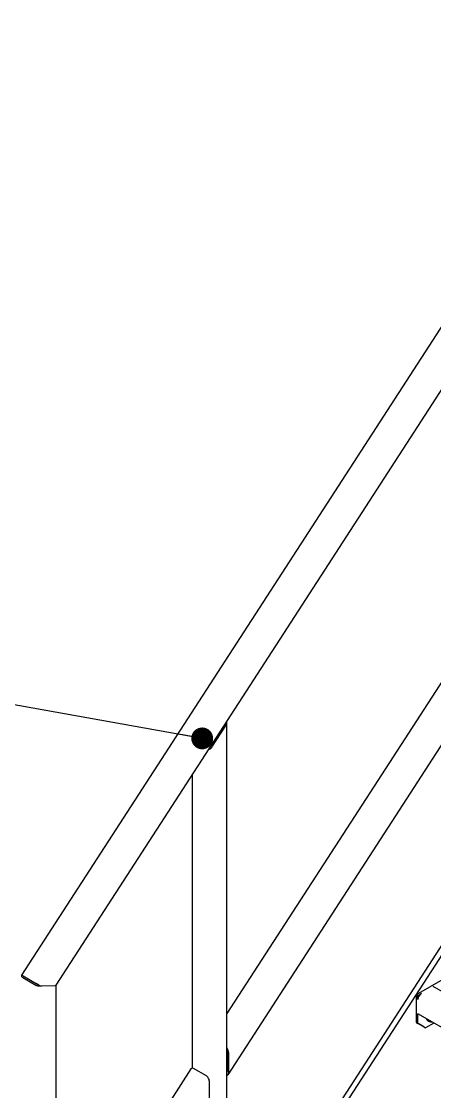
# Model space of a CAD drawing. Header units: millimetres. Extents: x 1293 to 41893, y 1011 to 26911.
# Drawn here: x 34501 to 35083, y 8704 to 10211 of the extents above; entities that cross this region are included whole.
import ezdxf

# ---------------------------------------------------------------- set-up
doc = ezdxf.new("R2010")
doc.units = ezdxf.units.MM
doc.header["$LTSCALE"] = 50
doc.layers.add('CAPA_1', color=7, linetype='Continuous')
doc.layers.add('PASILLOS', color=2, linetype='Continuous')
doc.dimstyles.new('SLDDIMSTYLE3', dxfattribs={"dimtxt": 0.18, "dimasz": 30.769231, "dimexe": 0, "dimexo": 0.0625, "dimgap": 0, "dimtad": 0, "dimtih": 1, "dimtoh": 1, "dimdec": 0, "dimrnd": 1e-09, "dimzin": 0, "dimdsep": 46, "dimtxsty": 'Standard', "dimblk1": 'DOT', "dimblk2": 'DOT', "dimsah": 1, "dimcen": 0.09, "dimadec": 0, "dimazin": 0, "dimtfac": 30.769231, "dimtdec": 0, "dimtofl": 0, "dimtmove": 0, "dimatfit": 3, "dimldrblk": 'DOT', "dimfxl": 1, "dimfrac": 2, "dimtolj": 1, "dimtzin": 0, "dimarcsym": 0})

# ---------------------------------------------------------------- blocks, each defined once
blk = doc.blocks.new('_Dot')
at = {"color": 0, "linetype": 'ByBlock', "lineweight": -2}
blk.add_line((-0.5, 0), (-1, 0), dxfattribs=at)
at = {"color": 0, "linetype": 'ByBlock', "const_width": 0.5}
blk.add_lwpolyline([(-0.25, 0, 1), (0.25, 0, 1)], format="xyb", close=True, dxfattribs=at)

msp = doc.modelspace()

# ---------------------------------------------------------------- linework, layer by layer
at = {"layer": 'PASILLOS', "linetype": 'Continuous', "lineweight": 25}
for p, q in [((36577.5484564, 12077.85604), (34501.4717515, 8867.7245208)), ((34550.0930943, 8853.9360223), (36611.4318546, 12041.2790095)), ((34536.9456076, 8050.3558406), (36513.0809892, 11105.9531891)), ((34543.6807997, 8046.467697), (36519.8161813, 11102.0650455)), ((35552.5472253, 9992.0738939), (34790.5953044, 8813.9065018)), ((34792.3247692, 8727.611484), (35577.8968315, 9942.301496)), ((34770.4901049, 9190.2986795), (34788.8098274, 9218.625532)), ((34790.5953044, 8443.7778084), (34790.5953044, 9224.0673379)), ((34741.7638595, 9150.3067503), (34741.7638595, 8736.8812627)), ((35057.2930862, 8840.640179), (35255.4199868, 8955.0164042)), ((34526.9639553, 8852.9929138), (34501.4669674, 8867.7120116)), ((34503.8197964, 8866.6276282), (34522.1395189, 8856.0518775)), ((34503.1330309, 8864.5304625), (34521.4527534, 8853.9547118)), ((34530.0737993, 8852.6688587), (34548.3935218, 8853.3798992)), ((34550.1789988, 8390.1571602), (34550.1789988, 8854.0688521)), ((35080.9793956, 8851.7178166), (35081.5406616, 8852.0418285)), ((35244.1712133, 8757.5091855), (35080.9793956, 8851.7178166)), ((35057.2930862, 8801.0379496), (35057.2930862, 8840.640179)), ((35057.2930862, 8840.640179), (35059.5416857, 8839.3420901)), ((35059.5416857, 8839.3420901), (35064.3726393, 8842.1309402)), ((35059.5416857, 8833.7634833), (35059.5416857, 8839.3420901)), ((35059.5416857, 8799.7398607), (35059.5416857, 8813.4169193)), ((35220.3069573, 8720.6091035), (35059.5416857, 8813.4169193)), ((35057.2930862, 8801.0379496), (35059.5416857, 8799.7398607)), ((35067.8996879, 8794.9128983), (35057.2930862, 8801.0379496)), ((35070.1482875, 8793.6148094), (35059.5416857, 8799.7398607)), ((35067.8996879, 8794.9128983), (35070.1482875, 8793.6148094)), ((35081.9959752, 8800.4543339), (35070.1482875, 8793.6148094)), ((35073.4013136, 8803.7145024), (35075.1938293, 8802.6797051)), ((34790.9650888, 8759.7735077), (34790.9650888, 8732.1576956)), ((34793.1203503, 8730.9134897), (34793.1203503, 8758.5293017)), ((34740.0343947, 8735.7267459), (34550.1789988, 8442.1630308)), ((34761.869059, 8725.8584157), (34743.5493365, 8736.4341664)), ((34766.1795819, 8689.2563536), (34766.1795819, 8716.8721657))]:
    msp.add_line(p, q, dxfattribs=at)
for centre, radius, start, end in [((34504.1418343, 8867.0857403), 2.7472038, 166.8226006008, 248.4562872505), ((34500.2428278, 8861.9612439), 5.8796128, 52.5284034953, 77.9830698202), ((34525.7246755, 8862.1624895), 9.2529419, 242.5042650813, 277.696959315), ((34482.9367411, 8788.8894171), 77.766663, 55.5181540321, 59.7278590464), ((35082.1466901, 8851.070269), 1.1450758, 121.9546285221, 151.1432001735), ((35070.0302821, 8833.2861939), 10.4994504, 122.60547834, 177.3945215144), ((35076.0847993, 8808.0510175), 5.0997793, 195.2840187094, 238.2044550707), ((35077.6408384, 8806.9185084), 4.8431239, 194.9407146412, 285.0646618914)]:
    msp.add_arc(centre, radius, start, end, dxfattribs=at)
for centre, major_axis, ratio, start_param, end_param in [((34784.4993044, 9221.113944), (4.5287142, 6.5268131), 0.6252181078, 4.7643820231, 5.7924525007), ((34766.1795819, 9192.7870915), (4.5287142, 6.5268131), 0.6252181078, 3.7363115455, 4.7643820231), ((34525.7632763, 8855.1572706), (6.0744859, -1.7931083), 0.2853703663, 4.9946861633, 5.5818263169), ((34525.7632763, 8855.1572706), (6.0744859, -1.7931083), 0.2853703663, 4.9946861633, 5.5818263169), ((34544.0829988, 8855.8683111), (6.0744859, -1.7931083), 0.2853703663, 5.5818263169, 6.199146134), ((34544.0829988, 8855.8683111), (6.0744859, -1.7931083), 0.2853703663, 5.5818263169, 6.199146134), ((34788.8098274, 8761.0177136), (-2.2087817, 6.8550382), 0.5399833694, 4.1743929021, 5.3181106425), ((34788.8098274, 8761.0177136), (-1.1043908, 3.4275191), 0.5399833694, 4.1743929021, 4.7688956248), ((34743.5493365, 8729.9363283), (-2.2087817, 6.8550382), 0.5399833694, 5.7451892289, 6.6986657386), ((34788.8098274, 8733.4019016), (-1.1043908, 3.4275191), 0.5399833694, 3.557073085, 4.1743929021), ((34788.8098274, 8733.4019016), (-2.2087817, 6.8550382), 0.5399833694, 3.0306751617, 4.1743929021), ((34761.869059, 8719.3605776), (-2.2087817, 6.8550382), 0.5399833694, 4.1743929021, 5.7451892289)]:
    msp.add_ellipse(centre, major_axis=major_axis, ratio=ratio, start_param=start_param, end_param=end_param, dxfattribs=at)

# ---------------------------------------------------------------- leaders
at = {"layer": 'CAPA_1'}
msp.add_leader([(34755.8267836, 9201.4365176), (34020.094328, 9333.0191531)], dimstyle='SLDDIMSTYLE3', dxfattribs=at)

doc.saveas('drawing.dxf')
